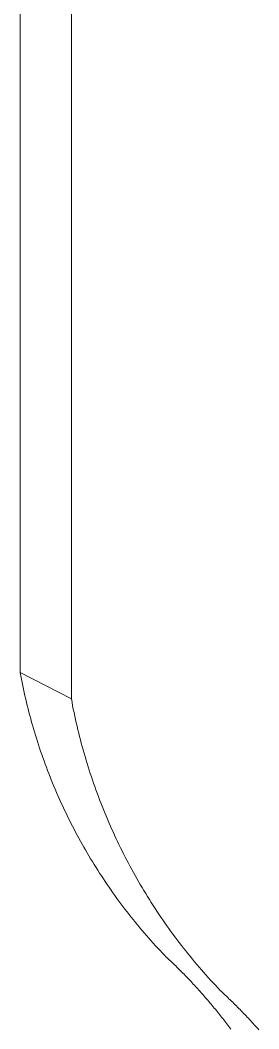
# Model space of a CAD drawing. Header units: millimetres. Extents: x 168.5 to 245.6, y 23.5 to 109.
# Drawn here: x 239.88 to 244.38, y 42.57 to 61.61 of the extents above; entities that cross this region are included whole.
import ezdxf

# ---------------------------------------------------------------- set-up
doc = ezdxf.new("R2010")
doc.units = ezdxf.units.MM
doc.layers.get('0').update_dxf_attribs({"true_color": 0xc2ced6})

# ---------------------------------------------------------------- blocks, each defined once
blk = doc.blocks.new('A$C346350F0')
at = {"color": 0, "linetype": 'Continuous', "lineweight": 0}
for p, q in [((33.803, -17.454), (33.803, 17.452)), ((32.837, -16.956), (32.837, 16.953)), ((32.837, -16.956), (33.803, -17.454))]:
    blk.add_line(p, q, dxfattribs=at)
for points in [[(32.837, -16.956), (32.849, -17.019), (32.861, -17.081), (32.873, -17.144), (32.886, -17.207), (32.899, -17.27), (32.913, -17.332), (32.927, -17.395), (32.941, -17.457), (32.956, -17.52), (32.971, -17.582), (32.987, -17.644), (33.003, -17.706), (33.019, -17.768), (33.036, -17.83), (33.053, -17.891), (33.07, -17.953), (33.088, -18.015), (33.106, -18.076), (33.125, -18.137), (33.144, -18.198), (33.163, -18.259), (33.183, -18.32), (33.203, -18.381), (33.223, -18.442), (33.244, -18.503), (33.265, -18.563), (33.287, -18.623), (33.309, -18.683), (33.331, -18.743), (33.354, -18.803), (33.377, -18.863), (33.4, -18.923), (33.424, -18.982), (33.448, -19.042), (33.473, -19.101), (33.497, -19.16), (33.523, -19.219), (33.548, -19.277), (33.574, -19.336), (33.6, -19.394), (33.627, -19.453), (33.654, -19.511), (33.681, -19.569), (33.709, -19.626), (33.737, -19.684), (33.766, -19.741), (33.794, -19.798), (33.824, -19.855), (33.853, -19.912), (33.883, -19.969), (33.913, -20.025), (33.944, -20.082), (33.974, -20.138), (34.006, -20.194), (34.037, -20.25), (34.069, -20.305), (34.101, -20.36), (34.134, -20.416), (34.167, -20.471), (34.2, -20.525), (34.234, -20.58), (34.268, -20.634), (34.302, -20.688), (34.336, -20.742), (34.371, -20.796), (34.407, -20.849), (34.442, -20.903), (34.478, -20.956), (34.514, -21.008), (34.551, -21.061), (34.588, -21.113), (34.625, -21.166), (34.662, -21.218), (34.7, -21.269), (34.738, -21.321), (34.777, -21.372), (34.815, -21.423), (34.855, -21.474), (34.894, -21.524), (34.934, -21.574), (34.974, -21.624), (35.014, -21.674), (35.055, -21.724), (35.095, -21.773), (35.137, -21.822), (35.178, -21.871), (35.22, -21.919), (35.262, -21.967), (35.305, -22.015), (35.347, -22.063), (35.39, -22.111), (35.434, -22.158), (35.477, -22.205), (35.521, -22.251), (35.565, -22.298)], [(33.803, -17.454), (33.815, -17.519), (33.827, -17.584), (33.84, -17.649), (33.854, -17.713), (33.867, -17.778), (33.881, -17.842), (33.896, -17.906), (33.91, -17.971), (33.926, -18.035), (33.941, -18.099), (33.957, -18.163), (33.974, -18.227), (33.99, -18.291), (34.008, -18.354), (34.025, -18.418), (34.043, -18.481), (34.061, -18.544), (34.08, -18.608), (34.099, -18.671), (34.119, -18.734), (34.139, -18.797), (34.159, -18.859), (34.18, -18.922), (34.201, -18.984), (34.222, -19.047), (34.244, -19.109), (34.266, -19.171), (34.289, -19.233), (34.312, -19.295), (34.335, -19.357), (34.359, -19.418), (34.383, -19.479), (34.407, -19.541), (34.432, -19.602), (34.457, -19.663), (34.483, -19.723), (34.509, -19.784), (34.535, -19.844), (34.562, -19.905), (34.589, -19.965), (34.616, -20.025), (34.644, -20.085), (34.672, -20.144), (34.701, -20.204), (34.73, -20.263), (34.759, -20.322), (34.789, -20.381), (34.819, -20.44), (34.849, -20.498), (34.88, -20.556), (34.911, -20.615), (34.942, -20.673), (34.974, -20.73), (35.006, -20.788), (35.038, -20.845), (35.071, -20.902), (35.104, -20.959), (35.138, -21.016), (35.172, -21.073), (35.206, -21.129), (35.241, -21.185), (35.276, -21.241), (35.311, -21.297), (35.346, -21.352), (35.382, -21.408), (35.419, -21.463), (35.455, -21.517), (35.492, -21.572), (35.529, -21.626), (35.567, -21.681), (35.605, -21.735), (35.643, -21.788), (35.682, -21.842), (35.721, -21.895), (35.76, -21.948), (35.8, -22.001), (35.84, -22.053), (35.88, -22.105), (35.92, -22.157), (35.961, -22.209), (36.002, -22.26), (36.044, -22.312), (36.086, -22.363), (36.128, -22.413), (36.17, -22.464), (36.213, -22.514), (36.256, -22.564), (36.299, -22.614), (36.343, -22.663), (36.387, -22.712), (36.431, -22.761), (36.476, -22.81), (36.521, -22.858), (36.566, -22.906), (36.611, -22.954)], [(36.812, -23.687), (36.793, -23.662), (36.774, -23.637), (36.755, -23.611), (36.736, -23.586), (36.717, -23.561), (36.698, -23.536), (36.678, -23.511), (36.659, -23.486), (36.639, -23.461), (36.62, -23.436), (36.6, -23.411), (36.58, -23.386), (36.56, -23.361), (36.54, -23.337), (36.52, -23.312), (36.5, -23.288), (36.48, -23.263), (36.46, -23.239), (36.44, -23.215), (36.419, -23.19), (36.399, -23.166), (36.378, -23.142), (36.357, -23.118), (36.337, -23.094), (36.316, -23.07), (36.295, -23.046), (36.274, -23.022), (36.253, -22.999), (36.232, -22.975), (36.211, -22.952), (36.19, -22.928), (36.168, -22.905), (36.147, -22.881), (36.125, -22.858), (36.104, -22.835), (36.082, -22.811), (36.061, -22.788), (36.039, -22.765), (36.017, -22.742), (35.995, -22.719), (35.973, -22.697), (35.951, -22.674), (35.929, -22.651), (35.907, -22.629), (35.884, -22.606), (35.862, -22.583), (35.84, -22.561), (35.817, -22.539), (35.795, -22.516), (35.772, -22.494), (35.749, -22.472), (35.726, -22.45), (35.704, -22.428), (35.681, -22.406), (35.658, -22.384), (35.635, -22.363), (35.612, -22.341), (35.588, -22.319), (35.565, -22.298)], [(37.341, -23.7), (37.32, -23.675), (37.298, -23.651), (37.276, -23.627), (37.254, -23.602), (37.232, -23.578), (37.21, -23.554), (37.188, -23.53), (37.166, -23.506), (37.144, -23.482), (37.121, -23.459), (37.099, -23.435), (37.076, -23.411), (37.054, -23.388), (37.031, -23.364), (37.009, -23.341), (36.986, -23.317), (36.963, -23.294), (36.94, -23.271), (36.917, -23.248), (36.894, -23.225), (36.871, -23.202), (36.848, -23.179), (36.824, -23.156), (36.801, -23.133), (36.777, -23.111), (36.754, -23.088), (36.73, -23.065), (36.707, -23.043), (36.683, -23.02), (36.659, -22.998), (36.635, -22.976), (36.611, -22.954)]]:
    blk.add_lwpolyline(points, dxfattribs=at)

msp = doc.modelspace()

# ---------------------------------------------------------------- block references
msp.add_blockref('A$C346350F0', (207.044, 66.252))

doc.saveas('drawing.dxf')
